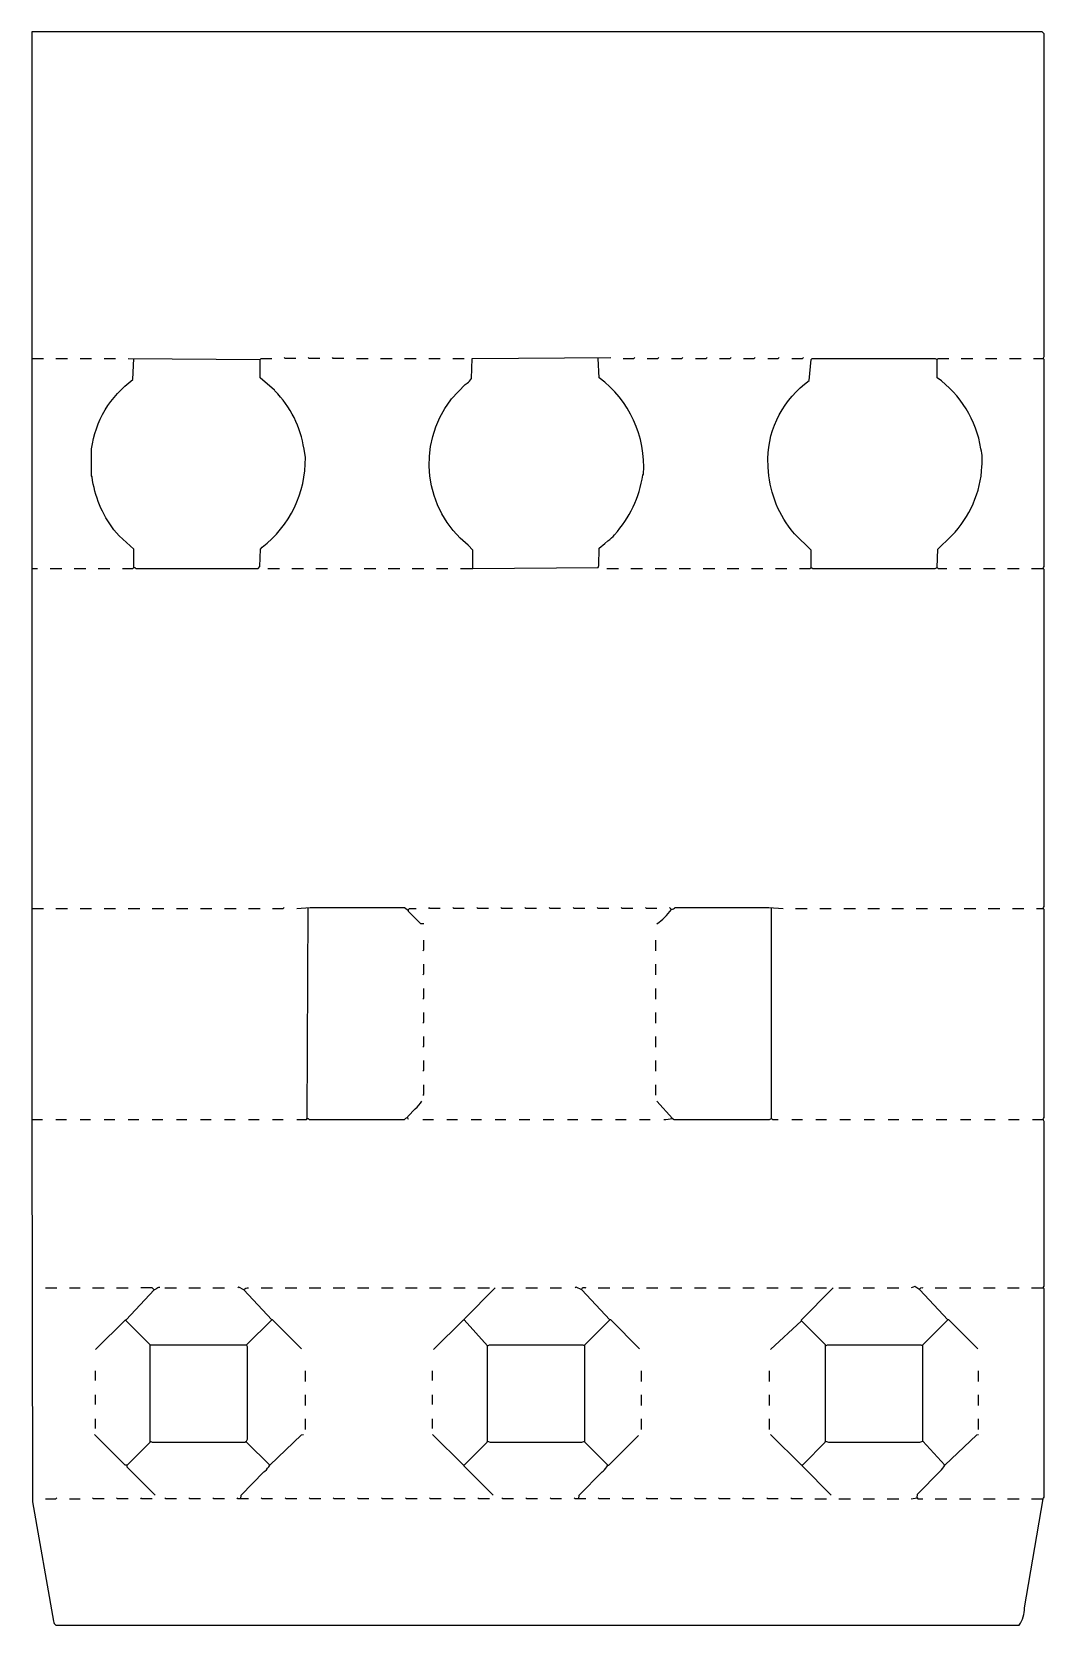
# Model space of a CAD drawing. Extents: x 55 to 1106, y 85 to 1739.
import ezdxf

# ---------------------------------------------------------------- set-up
doc = ezdxf.new("R2010")
doc.units = 0
doc.layers.get('0').update_dxf_attribs({"linetype": 'CONTINUOUS'})

msp = doc.modelspace()

# ---------------------------------------------------------------- linework, layer by layer
at = {"color": 250, "linetype": 'CONTINUOUS'}
for points in [[(1080, 85, 0.161179), (1085.594595, 103.067568), (1105, 216), (1105.2, 216.9), (1106, 218), (1106, 434), (1105, 435), (1106, 437), (1106, 608), (1105, 610), (1105.2, 610.9), (1106, 612), (1106, 828), (1105, 829), (1105.2, 829.9), (1106, 831), (1106, 1181), (1105, 1182), (1105.2, 1182.9), (1106, 1184), (1106, 1399), (1105, 1400), (1106, 1402), (1106, 1737), (1104, 1739), (55, 1739), (55, 1400), (55, 1182), (55, 829), (55, 610), (55.498741, 213.001253), (77.405405, 89.067568, 0.186106), (80, 85), (1080, 85)], [(161, 1183), (161, 1202), (145.752941, 1215.788235), (140.247059, 1222.211765, -0.132671), (117.58, 1276.94), (117, 1278), (117, 1306, -0.207366), (160, 1378), (161, 1400)], [(149, 1182), (160, 1182), (161, 1183), (161.9, 1182.8), (163, 1182), (290, 1182), (291.527624, 1184.024862), (292.472376, 1201.975138), (294, 1204, 0.237837), (339, 1297), (337.560976, 1305.95122, 0.159501), (307.247788, 1366.216814), (307, 1367), (292, 1380), (292, 1399)], [(513, 1182), (513, 1201), (508, 1206, -0.407446), (490, 1357), (490.8, 1358.1), (505, 1373), (506.9, 1374.2, 0.09548), (511.523711, 1379.021649), (512, 1400), (656, 1401)], [(500, 1182), (513, 1182), (642.984619, 1182.999763), (643.527624, 1185.024862), (644, 1203), (650, 1208), (653.1, 1210.8, 0.063415), (660, 1217, 0.146964), (689.42, 1278.94), (690, 1280, 0.255889), (644, 1380), (643, 1400)], [(864, 1183), (864, 1201), (846.756098, 1217.804878), (843.243902, 1222.195122, -0.156268), (819.54918, 1286.959016), (819, 1296, -0.234381), (862, 1377), (864, 1399), (865, 1400), (993, 1400), (995, 1399), (996, 1400), (1007, 1400)], [(995, 1183), (995.473815, 1201.976309), (1009, 1215), (1010, 1216, 0.182824), (1041.455172, 1287.962069, 0.086139), (1040.405405, 1306.067568, 0.198766), (995, 1380), (995, 1399)], [(704, 813, 0.082162), (719, 828)], [(717, 830), (719, 828, 0.256569), (723, 830), (820, 830), (835, 829)], [(330, 610), (340, 610), (341, 611), (341.9, 610.8), (343, 610), (442, 610, -0.184026), (445, 612), (445.2, 612.9), (453, 621, 0.064905), (460, 629)], [(711, 610, 0.083987), (720, 611), (722, 610), (821, 610), (823, 611), (824, 610), (830, 610)], [(121, 371), (152.1, 401.8), (153, 402), (182, 433), (184, 434, -0.245916), (188, 436)], [(275, 433, -0.278194), (280, 435)], [(626, 433, -0.720759), (630, 435)], [(977, 433, -0.684067), (980, 435)], [(272, 216), (272.384615, 219.923077), (296, 244), (297, 245, 0.087559), (302, 251), (335.1, 282.7), (337, 283)], [(623, 216), (623.384615, 219.923077), (647, 244), (648, 245, 0.087559), (653, 251), (653.9, 251.2), (684, 281), (685, 282)], [(974, 217), (974.384615, 220.923077), (998, 245, 0.087559), (1003, 251), (1036.1, 282.7), (1038, 283)]]:
    msp.add_lwpolyline(points, format="xyb", dxfattribs=at)
at = {"color": 251, "linetype": 'CONTINUOUS'}
for points in [[(55, 1400), (67, 1400)], [(80, 1400), (92, 1400)], [(105, 1400), (117, 1400)], [(130, 1400), (142, 1400)], [(392, 1400), (404, 1400)], [(417, 1400), (429, 1400)], [(442, 1400), (454, 1400)], [(467, 1400), (479, 1400)], [(492, 1400), (504, 1400)], [(1020, 1400), (1032, 1400)], [(1045, 1400), (1057, 1400)], [(1070, 1400), (1082, 1400)], [(1095, 1400), (1105, 1400)], [(55, 829), (67, 829)], [(80, 829), (92, 829)], [(105, 829), (117, 829)], [(130, 829), (142, 829)], [(155, 829), (167, 829)], [(180, 829), (192, 829)], [(205, 829), (217, 829)], [(230, 829), (242, 829)], [(255, 829), (267, 829)], [(280, 829), (292, 829)], [(848, 829), (860, 829)], [(873, 829), (885, 829)], [(898, 829), (910, 829)], [(923, 829), (935, 829)], [(948, 829), (960, 829)], [(973, 829), (985, 829)], [(998, 829), (1010, 829)], [(1023, 829), (1035, 829)], [(1048, 829), (1060, 829)], [(1073, 829), (1085, 829)], [(1098, 829), (1105, 829)], [(688, 338), (688, 349)], [(1038, 338), (1038, 349)], [(688, 313), (688, 324)], [(1038, 313), (1038, 324)], [(688, 288), (688, 299)], [(1038, 288), (1038, 299)], [(94, 216), (105, 216)], [(868, 216), (880, 216)], [(893, 216), (905, 216)], [(918, 216), (930, 216)], [(943, 216), (955, 216)], [(968, 216), (974, 217), (975, 216), (980, 216)], [(993, 216), (1005, 216)], [(1018, 216), (1030, 216)], [(1043, 216), (1055, 216)], [(1068, 216), (1080, 216)], [(1093, 216), (1105, 216)]]:
    msp.add_lwpolyline(points, dxfattribs=at)
at = {"color": 250, "linetype": 'CONTINUOUS'}
for points in [[(155, 1400), (292, 1399), (293, 1400), (304, 1400)], [(55, 1182), (61, 1182)], [(74, 1182), (86, 1182)], [(99, 1182), (111, 1182)], [(124, 1182), (136, 1182)], [(300, 1182), (312, 1182)], [(325, 1182), (337, 1182)], [(350, 1182), (362, 1182)], [(375, 1182), (387, 1182)], [(400, 1182), (412, 1182)], [(425, 1182), (437, 1182)], [(450, 1182), (462, 1182)], [(475, 1182), (487, 1182)], [(652, 1182), (664, 1182)], [(677, 1182), (689, 1182)], [(702, 1182), (714, 1182)], [(727, 1182), (739, 1182)], [(752, 1182), (764, 1182)], [(777, 1182), (789, 1182)], [(802, 1182), (814, 1182)], [(827, 1182), (839, 1182)], [(852, 1182), (863, 1182), (864, 1183), (866, 1182), (993, 1182), (995, 1183), (996, 1182), (1005, 1182)], [(1018, 1182), (1030, 1182)], [(1043, 1182), (1055, 1182)], [(1068, 1182), (1080, 1182)], [(1093, 1182), (1105, 1182)], [(330, 829), (344, 830), (442, 830), (446, 827), (446, 828), (447, 829), (454, 829)], [(341, 611), (342, 829)], [(462, 813), (459, 813), (446, 826), (446, 827)], [(823, 611), (823, 829)], [(703, 785), (703, 796)], [(703, 760), (703, 771)], [(703, 735), (703, 746)], [(703, 710), (703, 721)], [(703, 685), (703, 696)], [(703, 660), (703, 671)], [(703, 635), (703, 646)], [(720, 611), (704, 629)], [(446, 610), (445, 612)], [(55, 610), (66, 610)], [(80, 610), (91, 610)], [(105, 610), (116, 610)], [(130, 610), (141, 610)], [(155, 610), (166, 610)], [(180, 610), (191, 610)], [(205, 610), (216, 610)], [(230, 610), (241, 610)], [(255, 610), (266, 610)], [(280, 610), (291, 610)], [(305, 610), (316, 610)], [(461, 610), (472, 610)], [(486, 610), (497, 610)], [(511, 610), (522, 610)], [(536, 610), (547, 610)], [(561, 610), (572, 610)], [(586, 610), (597, 610)], [(611, 610), (622, 610)], [(636, 610), (647, 610)], [(661, 610), (672, 610)], [(686, 610), (697, 610)], [(844, 610), (855, 610)], [(869, 610), (880, 610)], [(894, 610), (905, 610)], [(919, 610), (930, 610)], [(944, 610), (955, 610)], [(969, 610), (980, 610)], [(994, 610), (1005, 610)], [(1019, 610), (1030, 610)], [(1044, 610), (1055, 610)], [(1069, 610), (1080, 610)], [(1094, 610), (1105, 610)], [(69, 435), (81, 435)], [(94, 435), (105, 435)], [(118, 435), (130, 435)], [(143, 435), (155, 435)], [(182, 433), (180, 435), (168, 435)], [(193, 435), (205, 435)], [(218, 435), (230, 435)], [(243, 435), (255, 435)], [(335, 372), (305, 402), (304, 402), (275, 433), (270, 436), (269, 435)], [(293, 435), (305, 435)], [(318, 435), (330, 435)], [(343, 435), (355, 435)], [(368, 435), (380, 435)], [(393, 435), (405, 435)], [(418, 435), (430, 435)], [(443, 435), (455, 435)], [(468, 435), (480, 435)], [(472, 371), (503.1, 401.8), (504, 402), (504.2, 402.9), (536, 435)], [(493, 435), (505, 435)], [(518, 435), (530, 435)], [(543, 435), (555, 435)], [(568, 435), (580, 435)], [(593, 435), (605, 435)], [(686, 372), (656, 402), (655, 402), (626, 433), (620, 436), (619, 435)], [(643, 435), (655, 435)], [(668, 435), (680, 435)], [(693, 435), (705, 435)], [(718, 435), (730, 435)], [(743, 435), (755, 435)], [(768, 435), (780, 435)], [(793, 435), (805, 435)], [(818, 435), (830, 435)], [(822, 371), (854, 401), (854.2, 401.9), (886, 434), (887, 435)], [(843, 435), (855, 435)], [(868, 435), (880, 435)], [(893, 435), (905, 435)], [(918, 435), (930, 435)], [(943, 435), (955, 435)], [(1037, 372), (1007, 402), (1006, 402), (977, 433), (971.647059, 436.411765), (970.1, 435.8), (968, 435)], [(993, 435), (1005, 435)], [(1018, 435), (1030, 435)], [(1043, 435), (1055, 435)], [(1068, 435), (1080, 435)], [(1093, 435), (1105, 435)], [(154, 251), (155, 252), (178, 275), (178, 276), (178, 376), (153, 401), (153, 402)], [(178, 376), (278, 376), (304, 402)], [(504, 251), (505, 252), (527.8, 275.1), (528, 276), (528, 375), (504, 402)], [(528, 375), (530, 376), (627, 376), (629, 375), (629.2, 375.9), (655, 402)], [(855, 251), (856, 252), (878.8, 275.1), (879, 276), (879, 375), (879, 376), (854, 401)], [(879, 375), (881, 376), (978, 376), (980, 375), (980.2, 375.9), (1006, 402)], [(302, 251), (278, 275), (278, 276), (279, 278), (279, 374), (278, 376)], [(653, 251), (629, 275), (629, 276), (629, 375)], [(1003, 251), (980, 276), (980, 375)], [(121, 339), (121, 349)], [(339, 338), (339, 349)], [(471, 339), (471, 349)], [(821, 338), (821, 349)], [(121, 314), (121, 324)], [(339, 313), (339, 324)], [(471, 314), (471, 324)], [(821, 313), (821, 324)], [(121, 289), (121, 299)], [(339, 288), (339, 299)], [(471, 289), (471, 299)], [(821, 288), (821, 299)], [(183, 220), (154, 249), (154, 251), (152, 251), (120, 283)], [(534, 220), (504, 250), (504, 251), (503, 251), (471, 283)], [(885, 220), (855, 250), (855, 251), (854, 251), (822, 283)], [(178, 276), (180, 275), (276, 275), (278, 276)], [(528, 276), (531, 275), (626, 275), (629, 276)], [(879, 276), (882, 275), (977, 275), (980, 276)]]:
    msp.add_lwpolyline(points, dxfattribs=at)
at = {"color": 252, "linetype": 'CONTINUOUS'}
for points in [[(329, 1400), (318, 1400), (317, 1401)], [(354, 1400), (343, 1400), (342, 1401)], [(379, 1400), (368, 1400), (367, 1401)], [(669, 1400), (680, 1400), (681, 1401)], [(694, 1400), (705, 1400), (706, 1401)], [(719, 1400), (730, 1400), (731, 1401)], [(744, 1400), (755, 1400), (756, 1401)], [(769, 1400), (780, 1400), (781, 1401)], [(794, 1400), (805, 1400), (806, 1401)], [(819, 1400), (830, 1400), (831, 1401)], [(844, 1400), (855, 1400), (856, 1401)], [(305, 829), (316, 829), (317, 830)], [(479, 829), (468, 829), (467, 830)], [(504, 829), (493, 829), (492, 830)], [(529, 829), (518, 829), (517, 830)], [(554, 829), (543, 829), (542, 830)], [(579, 829), (568, 829), (567, 830)], [(604, 829), (593, 829), (592, 830)], [(629, 829), (618, 829), (617, 830)], [(654, 829), (643, 829), (642, 830)], [(679, 829), (668, 829), (667, 830)], [(704, 829), (693, 829), (692, 830)], [(461, 785), (462, 786), (462, 796)], [(461, 760), (462, 761), (462, 771)], [(461, 735), (462, 736), (462, 746)], [(461, 710), (462, 711), (462, 721)], [(461, 685), (462, 686), (462, 696)], [(461, 660), (462, 661), (462, 671)], [(461, 635), (462, 636), (462, 646)], [(69, 216), (80, 216), (81, 217)], [(130, 216), (119, 216), (118, 217)], [(155, 216), (144, 216), (143, 217)], [(180, 216), (169, 216), (168, 217)], [(205, 216), (194, 216), (193, 217)], [(230, 216), (219, 216), (218, 217)], [(255, 216), (244, 216), (243, 217)], [(280, 216), (272, 216), (269, 216), (268, 217)], [(305, 216), (294, 216), (293, 217)], [(330, 216), (319, 216), (318, 217)], [(355, 216), (344, 216), (343, 217)], [(380, 216), (369, 216), (368, 217)], [(405, 216), (394, 216), (393, 217)], [(430, 216), (419, 216), (418, 217)], [(455, 216), (444, 216), (443, 217)], [(480, 216), (469, 216), (468, 217)], [(505, 216), (494, 216), (493, 217)], [(530, 216), (519, 216), (518, 217)], [(555, 216), (544, 216), (543, 217)], [(580, 216), (569, 216), (568, 217)], [(605, 216), (594, 216), (593, 217)], [(630, 216), (623, 216), (619, 216), (618, 217)], [(655, 216), (644, 216), (643, 217)], [(680, 216), (669, 216), (668, 217)], [(705, 216), (694, 216), (693, 217)], [(730, 216), (719, 216), (718, 217)], [(755, 216), (744, 216), (743, 217)], [(780, 216), (769, 216), (768, 217)], [(805, 216), (794, 216), (793, 217)], [(830, 216), (819, 216), (818, 217)], [(855, 216), (844, 216), (843, 217)]]:
    msp.add_lwpolyline(points, dxfattribs=at)

doc.saveas('drawing.dxf')
